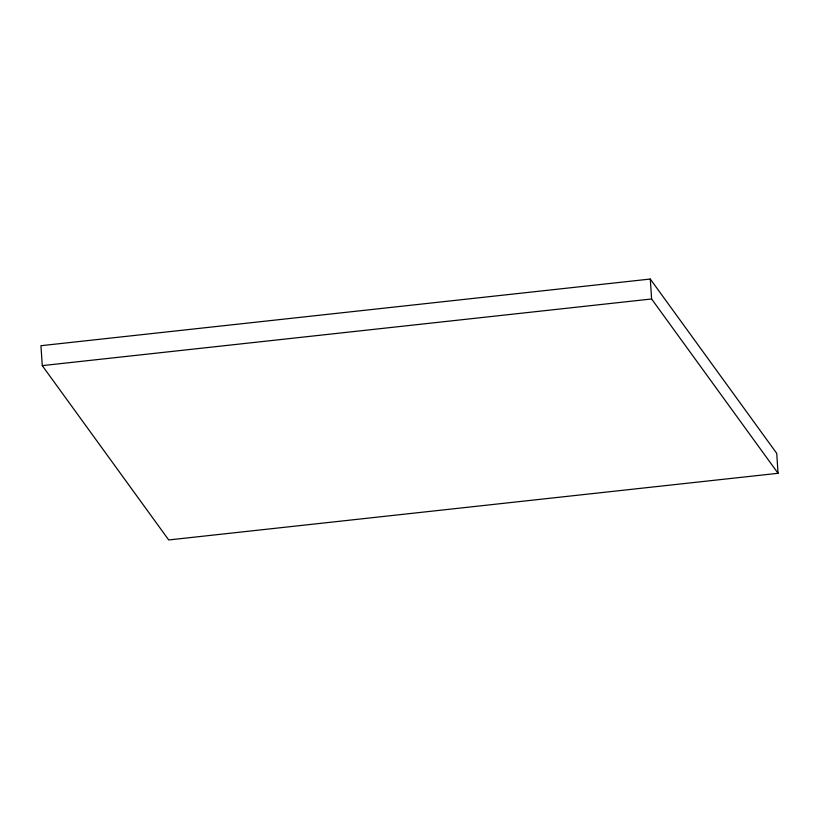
<?xml version="1.0" encoding="UTF-8"?>
<svg xmlns="http://www.w3.org/2000/svg" width="819" height="819" viewBox="0 0 819 819"><rect width="100%" height="100%" fill="white"/><g stroke="black" fill="none" stroke-linecap="round" stroke-linejoin="round"><path stroke-width="1.23" d="M650.286 279.044L40.95 345.7L42.271 365.622L168.714 539.956L778.05 473.3L776.729 453.378L650.286 279.044L651.607 298.976L778.05 473.3M42.271 365.622L651.607 298.976"/></g></svg>
